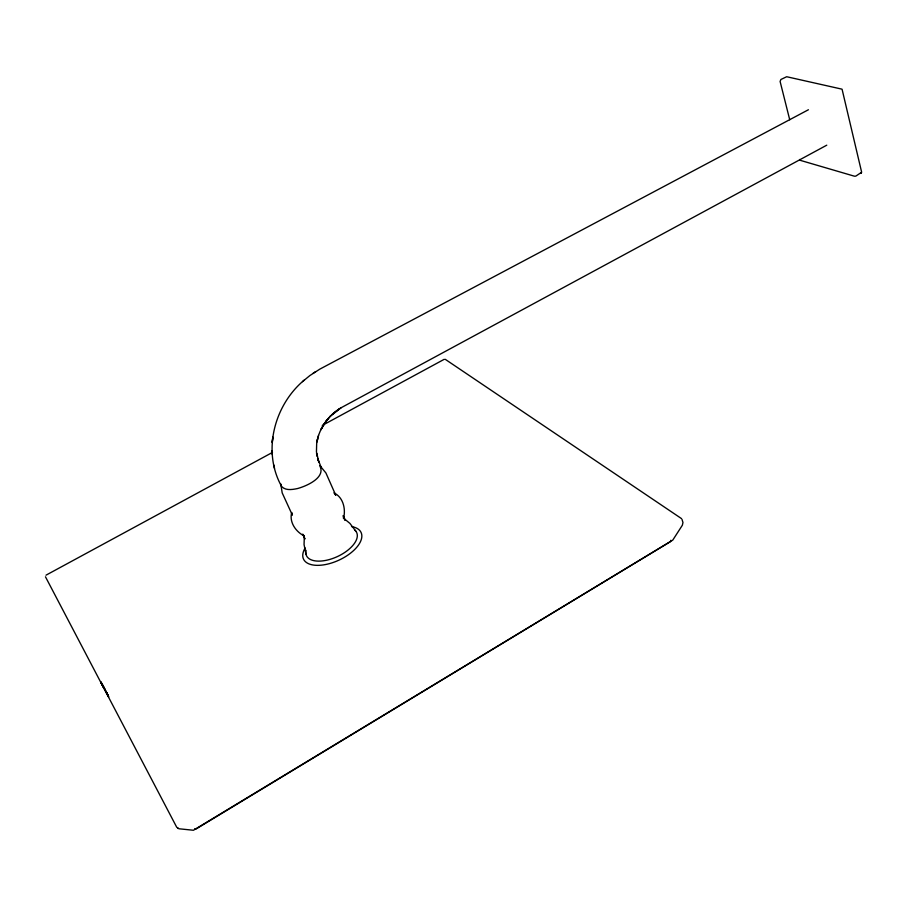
<?xml version="1.0" encoding="UTF-8"?>
<svg xmlns="http://www.w3.org/2000/svg" width="907" height="907" viewBox="0 0 907 907"><rect width="100%" height="100%" fill="white"/><g stroke="black" fill="none" stroke-linecap="round" stroke-linejoin="round"><path stroke-width="1.36" d="M319.672 465.62C326.35 477.445 306.702 486.073 297.428 488.567C292.337 489.633 285.603 490.812 281.658 486.515C261.93 451.459 274.197 404.953 304.412 379.965M280.773 483.885L282.19 492.886L292.383 515.142L291.782 512.977M304.321 536.196L304.06 544.597L305.976 554.234M103.069 686.066L103.455 686.939L103.001 686.282M291.725 512.523C289.016 522.024 295.75 531.706 304.072 535.856L302.711 534.155L304.933 539.019L304.457 537.681M317.507 439.113L316.906 441.902C319.536 427.503 328.958 414.646 341.644 407.458L826.776 145.177M318.504 435.473L316.679 443.466L316.441 451.924L318.947 462.4L317.575 458.477L321.395 467.808M330.329 416.222L324.082 424.023L320.817 429.793L326.418 420.746M326.339 420.848L328.345 418.399M330.159 416.404L341.157 407.685M332.393 414.216L339.501 408.74M302.473 381.643L309.888 375.555L319.831 369.126L808.42 109.747M45.475 576.818L176.729 827.252L179.144 828.794L193.44 830.256L672.767 540.107L682.381 525.198L682.96 522.477L681.939 519.201M313.164 373.231L315.704 371.598M105.586 690.715L101.437 683.084M107.411 694.32L106.913 693.594L107.695 695.045M108.545 696.587L105.938 691.667L108.738 696.961M105.518 690.828L100.938 682.132L104.634 688.901M101.425 683.005L103.398 687.041M102.752 685.76L102.48 684.978L102.752 685.692M103.183 686.486L103.817 687.393M104.135 688.209L104.52 688.73M46.008 575.174L272.497 452.4M322.28 425.417L444.226 359.308M178.316 828.499L177.908 828.306M445.269 359.331L681.304 518.464M333.912 492.886C343.311 497.206 345.952 509.156 343.526 518.441L343.368 516.208M344.49 518.929L349.932 523.43L355.839 531.185M194.858 828.601L196.184 828.919L670.579 541.547L670.772 540.311M334.502 493.408L335.771 495.256L325.908 472.955L320.681 466.583M344.093 518.645L345.295 520.425L343.141 515.539M105.802 691.406L107.729 694.819L105.711 691.463M100.858 682.177L106.867 693.163M104.793 689.649L106.777 693.209M101.901 683.923L100.938 682.132M799.679 159.473L800.552 160.426L854.417 176.196L855.789 176.128L861.65 172.239L842.059 89.181L786.686 76.732L780.927 79.465L780.099 81.426L789.725 119.769M281.261 485.835L280.864 484.701M273.71 464.815L274.526 468.363M272.043 450.722L272.236 454.486M351.519 526.57A31.711 15.827 -24.7 0 1 356.553 547.511A31.711 15.827 -24.7 0 1 317.915 565.356A31.711 15.827 -24.7 0 1 305.171 547.964M354.512 529.858A27.641 13.764 -24.7 0 1 335.726 557.317A27.641 13.764 -24.7 0 1 306.09 550.345M272.633 438.625L272.236 442.503L272.814 437.015L272.633 438.625M861.389 172.852L860.72 173.418L861.389 172.852M317.008 455.972L316.566 453.477L316.962 455.87"/></g></svg>
